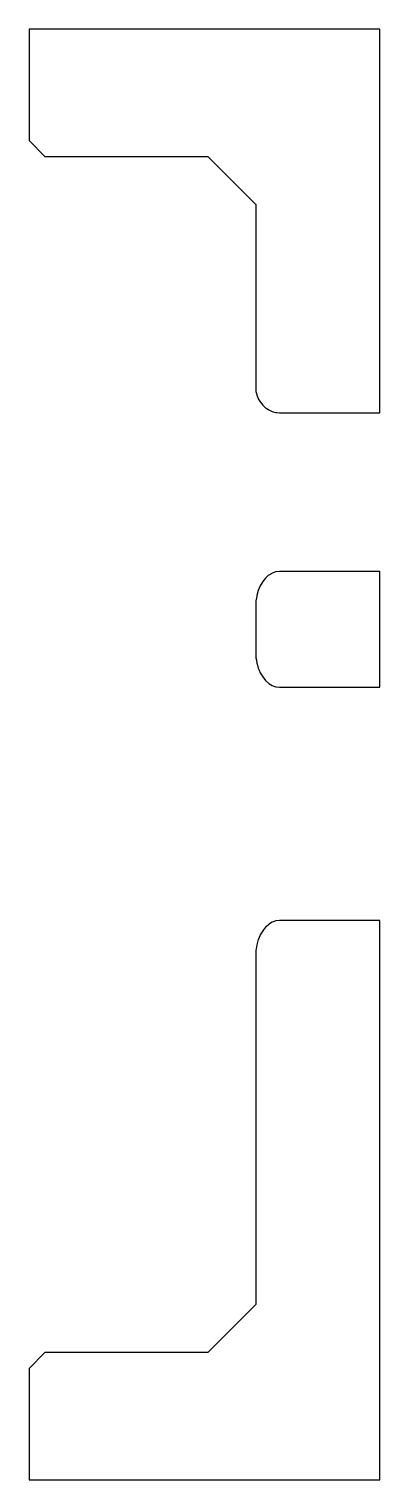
# Model space of a CAD drawing. Header units: metres. Extents: x 0 to 47.5, y 0 to 45.5.
# Drawn here: x 0 to 11, y 0 to 45.5 of the extents above.
import ezdxf

# ---------------------------------------------------------------- set-up
doc = ezdxf.new("R2010")
doc.units = ezdxf.units.M

msp = doc.modelspace()

# ---------------------------------------------------------------- linework, layer by layer
for p, q in [((11, 45.5), (0, 45.5)), ((0, 45.5), (0, 42)), ((11, 33.4666), (11, 45.5)), ((0, 42), (0.5, 41.5)), ((0.5, 41.5), (5.60409, 41.5)), ((5.60409, 41.5), (7.10409, 40)), ((7.10409, 40), (7.10409, 34.2582)), ((7.10409, 34.2582), (7.11123, 34.1648)), ((7.11123, 34.1648), (7.11332, 34.1373)), ((7.11332, 34.1373), (7.13658, 34.0375)), ((7.13658, 34.0375), (7.14079, 34.0194)), ((7.14079, 34.0194), (7.18233, 33.9161)), ((7.18233, 33.9161), (7.18583, 33.9074)), ((7.18583, 33.9074), (7.24714, 33.8043)), ((7.24714, 33.8043), (7.24732, 33.804)), ((7.24732, 33.804), (7.25067, 33.8)), ((7.25067, 33.8), (7.32376, 33.7065)), ((7.32376, 33.7065), (7.33059, 33.7002)), ((7.33059, 33.7002), (7.41325, 33.623)), ((7.41325, 33.623), (7.42792, 33.6132)), ((7.42792, 33.6132), (7.51359, 33.5559)), ((7.51359, 33.5559), (7.5356, 33.5459)), ((7.5356, 33.5459), (7.62232, 33.5067)), ((7.62232, 33.5067), (7.65003, 33.4994)), ((7.65003, 33.4994), (7.73676, 33.4767)), ((7.73676, 33.4767), (7.76768, 33.474)), ((7.76768, 33.474), (7.85409, 33.4666)), ((7.85409, 33.4666), (11, 33.4666)), ((7.41325, 28.2837), (7.32376, 28.1719)), ((7.49953, 28.3611), (7.41325, 28.2837)), ((7.51359, 28.3737), (7.49953, 28.3611)), ((7.60764, 28.4307), (7.51359, 28.3737)), ((7.62232, 28.4396), (7.60764, 28.4307)), ((7.72167, 28.4745), (7.62232, 28.4396)), ((7.73676, 28.4798), (7.72167, 28.4745)), ((7.85409, 28.4933), (7.73676, 28.4798)), ((11, 28.4933), (7.85409, 28.4933)), ((11, 24.8592), (11, 28.4933)), ((7.18583, 27.8941), (7.14079, 27.735)), ((7.23716, 28.0167), (7.18583, 27.8941)), ((7.24732, 28.0409), (7.23716, 28.0167)), ((7.32376, 28.1719), (7.24732, 28.0409)), ((7.11147, 27.5332), (7.10409, 27.3959)), ((7.10409, 27.3959), (7.10409, 25.9565)), ((7.11332, 27.5676), (7.11147, 27.5332)), ((7.13563, 27.7035), (7.11332, 27.5676)), ((7.14079, 27.735), (7.13563, 27.7035)), ((7.10409, 25.9565), (7.10811, 25.8818)), ((7.10811, 25.8818), (7.11332, 25.7849)), ((7.11332, 25.7849), (7.12545, 25.7109)), ((7.12545, 25.7109), (7.14079, 25.6174)), ((7.14079, 25.6174), (7.16095, 25.5462)), ((7.16095, 25.5462), (7.18583, 25.4583)), ((7.18583, 25.4583), (7.2137, 25.3918)), ((7.2137, 25.3918), (7.24732, 25.3115)), ((7.24732, 25.3115), (7.28235, 25.2515)), ((7.28235, 25.2515), (7.32376, 25.1806)), ((7.32376, 25.1806), (7.41325, 25.0687)), ((7.41325, 25.0687), (7.51359, 24.9788)), ((7.51359, 24.9788), (7.56462, 24.9478)), ((7.56462, 24.9478), (7.62232, 24.9129)), ((7.62232, 24.9129), (7.67626, 24.8939)), ((7.67626, 24.8939), (7.73676, 24.8727)), ((7.73676, 24.8727), (7.85409, 24.8592)), ((7.85409, 24.8592), (11, 24.8592)), ((7.41325, 17.3337), (7.3461, 17.2498)), ((7.4387, 17.3566), (7.41325, 17.3337)), ((7.51359, 17.4237), (7.4387, 17.3566)), ((7.5415, 17.4406), (7.51359, 17.4237)), ((7.62232, 17.4896), (7.5415, 17.4406)), ((7.65194, 17.5), (7.62232, 17.4896)), ((7.73676, 17.5298), (7.65194, 17.5)), ((7.85409, 17.5433), (7.73676, 17.5298)), ((11, 17.5433), (7.85409, 17.5433)), ((11, 0), (11, 17.5433)), ((7.18583, 16.9441), (7.15134, 16.8223)), ((7.20058, 16.9794), (7.18583, 16.9441)), ((7.24732, 17.091), (7.20058, 16.9794)), ((7.26606, 17.1231), (7.24732, 17.091)), ((7.32376, 17.2219), (7.26606, 17.1231)), ((7.3461, 17.2498), (7.32376, 17.2219)), ((7.10614, 16.484), (7.10409, 16.4459)), ((7.10409, 16.4459), (7.10409, 14.3645)), ((7.11332, 16.6176), (7.10614, 16.484)), ((7.11958, 16.6558), (7.11332, 16.6176)), ((7.14079, 16.785), (7.11958, 16.6558)), ((7.15134, 16.8223), (7.14079, 16.785)), ((7.10409, 14.3645), (7.10757, 14.1091)), ((7.10757, 14.1091), (7.11024, 13.9135)), ((7.11024, 13.9135), (7.11036, 13.7412)), ((7.11036, 13.7412), (7.11059, 13.39)), ((7.11059, 13.39), (7.10409, 12.863)), ((7.10409, 12.863), (7.10409, 5.5)), ((7.10409, 5.5), (5.60409, 4)), ((0.5, 4), (0, 3.5)), ((5.60409, 4), (0.5, 4)), ((0, 3.5), (0, 0)), ((0, 0), (11, 0))]:
    msp.add_line(p, q)

doc.saveas('drawing.dxf')
